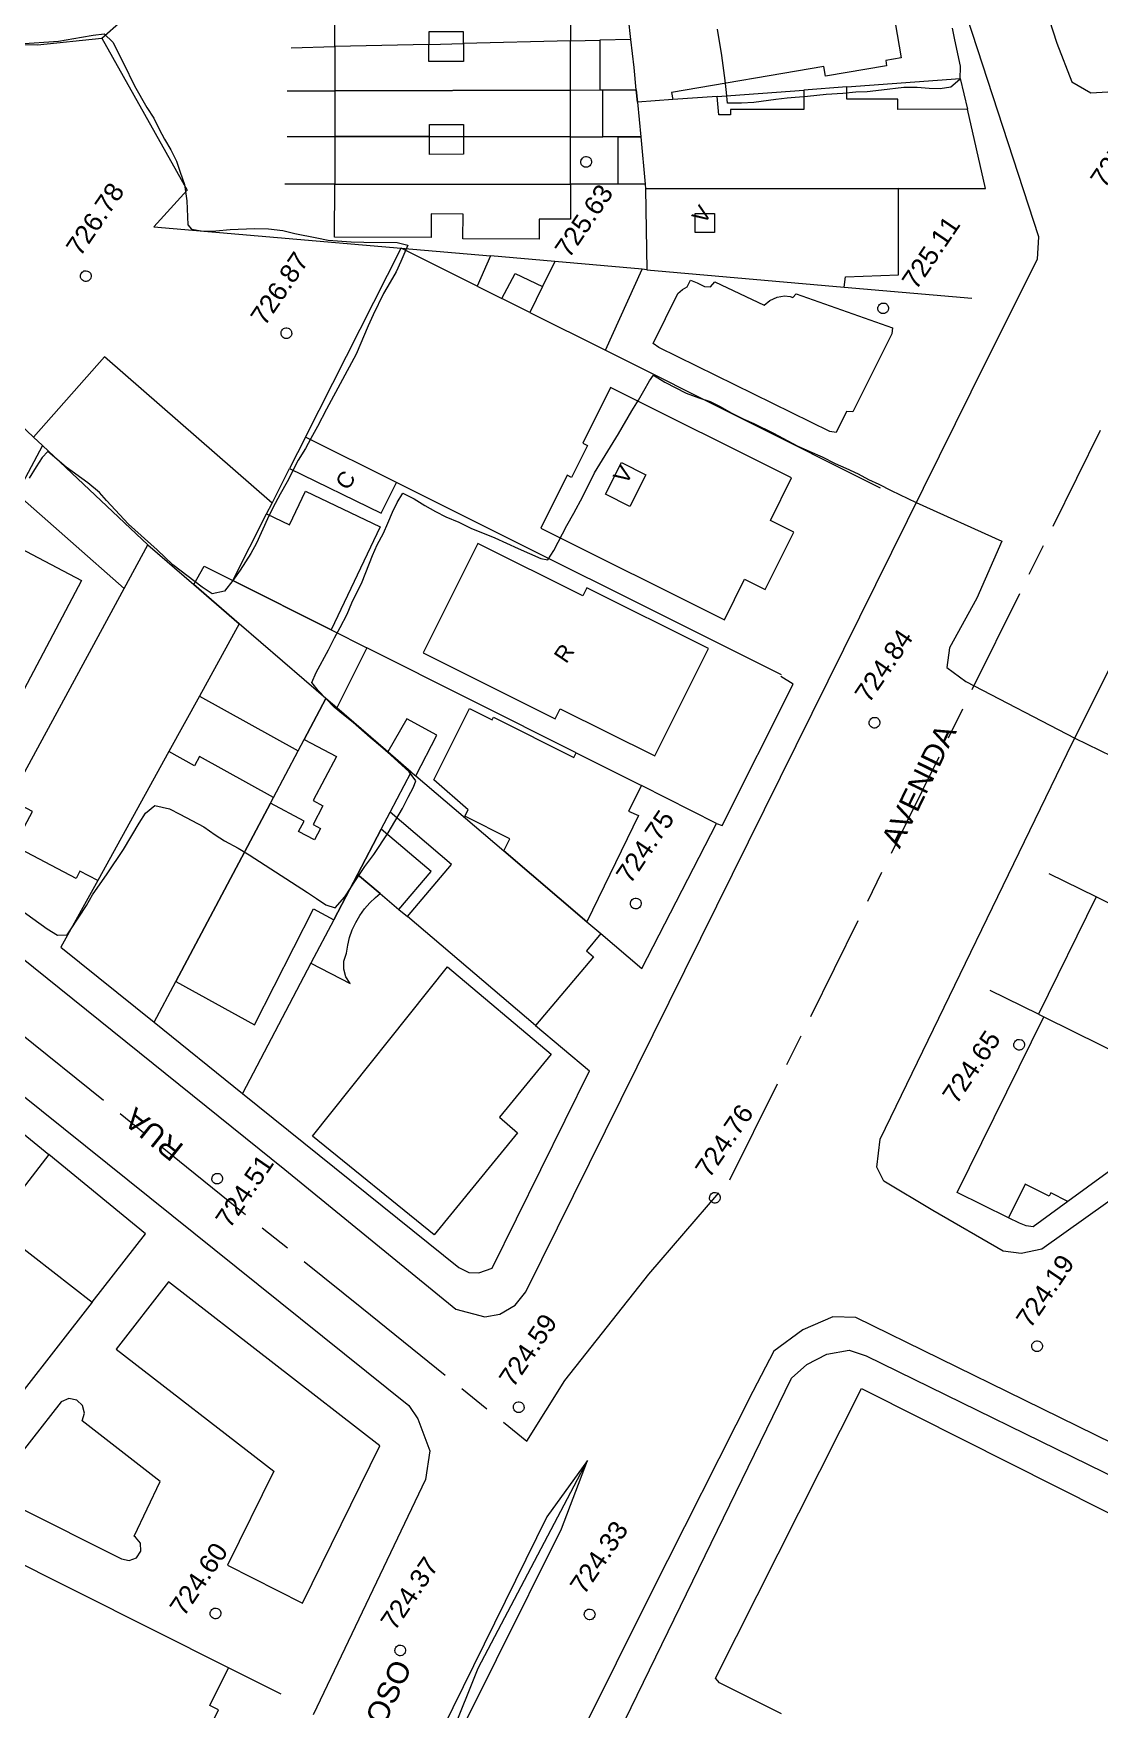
# Model space of a CAD drawing. Header units: metres. Extents: x 7 to 327053, y 40 to 7393807.
# Drawn here: x 326418.1 to 326517.5, y 7392325.5 to 7392481.8 of the extents above; entities that cross this region are included whole.
import ezdxf
from ezdxf.enums import TextEntityAlignment as Align

# ---------------------------------------------------------------- set-up
doc = ezdxf.new("R2010")
doc.units = ezdxf.units.M
doc.linetypes.add('T09', pattern=[17, 10, -2, 3, -2])
doc.layers.get('0').update_dxf_attribs({"lineweight": 18})
for name, color, linetype, lineweight in [('100_SIST_VIARIO_MEIO_FIO', 1, 'Continuous', 18), ('108_SEP_FIS_CANT_CENT_ILHA', 7, 'Continuous', 18), ('144_P_DUPLA_ASF_TOP', 7, 'Continuous', 18), ('160_P_SIMP_ASF_TOP', 7, 'Continuous', 18), ('206_MURO_E_MURO_ARRIMO', 7, 'Continuous', 18), ('214_PROJ_BEIRAL_EDIF', 10, 'Continuous', 18), ('216_EDIF_NOTAVEL', 2, 'Continuous', 18), ('228_CONST_FUND_RUINA_E_TOP', 10, 'Continuous', 18), ('508_LM_SETOR_FISCAL', 136, 'T09', 18), ('600_CURVA_MESTRA', 14, 'Continuous', 18), ('604_CURVA_INTERM', 7, 'Continuous', 18), ('606_PTO_COTADO', 7, 'Continuous', 18), ('608_PTO_COTADO_INTERVIA', 1, 'Continuous', 18)]:
    doc.layers.add(name, color=color, linetype=linetype, lineweight=lineweight)
doc.styles.add('Style-Arial', font='arial.ttf', dxfattribs={"height": 1.75})

# ---------------------------------------------------------------- blocks, each defined once
blk = doc.blocks.new('SP09')
at = {"color": 0, "linetype": 'Continuous'}
blk.add_lwpolyline([(-0.03, -0.51), (-0.14, -0.49), (-0.24, -0.46), (-0.31, -0.42), (-0.35, -0.39), (-0.42, -0.31), (-0.47, -0.24), (-0.51, -0.15), (-0.52, -0.09), (-0.52, 0.03), (-0.51, 0.11), (-0.48, 0.2), (-0.44, 0.27), (-0.4, 0.33), (-0.32, 0.39), (-0.23, 0.44), (-0.15, 0.48), (-0.1, 0.48), (-0.03, 0.48), (0.08, 0.48), (0.19, 0.44), (0.27, 0.4), (0.35, 0.32), (0.41, 0.23), (0.46, 0.11), (0.48, 0.03), (0.48, -0.03), (0.47, -0.08), (0.44, -0.21), (0.38, -0.3), (0.31, -0.38), (0.23, -0.44), (0.1, -0.49), (0.02, -0.51)], close=True, dxfattribs=at)
blk = doc.blocks.new('SP10')
at = {"color": 0, "linetype": 'Continuous'}
blk.add_lwpolyline([(-0.03, -0.51), (-0.14, -0.49), (-0.24, -0.46), (-0.31, -0.42), (-0.35, -0.39), (-0.42, -0.31), (-0.47, -0.24), (-0.51, -0.15), (-0.52, -0.09), (-0.52, 0.03), (-0.51, 0.11), (-0.48, 0.2), (-0.44, 0.27), (-0.4, 0.33), (-0.32, 0.39), (-0.23, 0.44), (-0.15, 0.48), (-0.1, 0.48), (-0.03, 0.48), (0.08, 0.48), (0.19, 0.44), (0.27, 0.4), (0.35, 0.32), (0.41, 0.23), (0.46, 0.11), (0.48, 0.03), (0.48, -0.03), (0.47, -0.08), (0.44, -0.21), (0.38, -0.3), (0.31, -0.38), (0.23, -0.44), (0.1, -0.49), (0.02, -0.51)], close=True, dxfattribs=at)

msp = doc.modelspace()

# ---------------------------------------------------------------- linework, layer by layer
at = {"layer": '100_SIST_VIARIO_MEIO_FIO', "flags": 128}
for points in [[(326408.197, 7392402.649), (326441.582, 7392375.844), (326457.507, 7392362.809), (326460.213, 7392362.084), (326461.63, 7392362.334), (326463.06, 7392363.17), (326464.028, 7392364.439), (326507.067, 7392451.372), (326511.748, 7392460.724), (326511.869, 7392462.807), (326478.053, 7392566.48), (326466.257, 7392603.175)], [(326492.934, 7392585.523), (326491.924, 7392582.629), (326490.759, 7392578.371), (326489.938, 7392573.457), (326489.609, 7392567.85), (326489.683, 7392561.785), (326490.32, 7392555.625), (326491.488, 7392549.303), (326497.085, 7392531.809), (326513.578, 7392480.846), (326514.972, 7392477.252), (326516.722, 7392476.227), (326518.833, 7392476.34), (326519.824, 7392476.908), (326527.151, 7392490.891), (326539.943, 7392517.446), (326550.493, 7392538.164), (326553.971, 7392545.135)], [(326175.022, 7392569.72), (326211.858, 7392541.307), (326212.128, 7392539.993), (326211.723, 7392538.451), (326179.279, 7392496.436), (326176.94, 7392494.391), (326174.877, 7392494.062), (326168.392, 7392498.615), (326166.547, 7392496.214), (326176.829, 7392489.691), (326214.1, 7392537.16), (326214.752, 7392537.658), (326216.682, 7392537.58), (326288.604, 7392482.804), (326382.906, 7392409.947), (326414.885, 7392384.516), (326453.135, 7392353.816), (326453.983, 7392352.58), (326455.082, 7392349.603), (326454.68, 7392346.912), (326444.199, 7392324.985)], [(326532.895, 7392383.181), (326512.169, 7392368.406), (326510.232, 7392367.986), (326508.571, 7392368.217), (326502.003, 7392371.993), (326497.434, 7392374.757), (326496.766, 7392376.048), (326497.073, 7392378.657), (326515.026, 7392415.633), (326543.05, 7392471.473)], [(326639.532, 7392226.431), (326642.765, 7392279.431), (326645.275, 7392315.827), (326644.799, 7392318.031), (326643.273, 7392320.83), (326641.878, 7392322.301), (326640.344, 7392323.211), (326636.612, 7392324.07), (326592.908, 7392326.966), (326577.454, 7392327.993), (326565.749, 7392329.845), (326556.708, 7392332.611), (326545.409, 7392337.227), (326510.562, 7392354.332), (326494.816, 7392362.035), (326492.687, 7392362.084), (326489.888, 7392360.89), (326487.176, 7392358.907), (326485.219, 7392355.125), (326475.657, 7392336.238)]]:
    msp.add_lwpolyline(points, dxfattribs=at)
at = {"layer": '100_SIST_VIARIO_MEIO_FIO'}
msp.add_lwpolyline([(326475.657, 7392336.238), (326433.972, 7392252.474)], dxfattribs=at)
at = {"layer": '108_SEP_FIS_CANT_CENT_ILHA'}
for points in [[(326469.79, 7392348.704), (326466.005, 7392343.457), (326430.907, 7392272.156), (326423.712, 7392257.672)], [(326454.673, 7392317.074), (326459.594, 7392329.334), (326469.79, 7392348.704)]]:
    msp.add_lwpolyline(points, dxfattribs=at)
at = {"layer": '108_SEP_FIS_CANT_CENT_ILHA', "flags": 128}
msp.add_lwpolyline([(326424.935, 7392257.053), (326467.356, 7392342.324), (326469.79, 7392348.704)], dxfattribs=at)
at = {"layer": '206_MURO_E_MURO_ARRIMO'}
for p, q in [((326424.487, 7392481.327), (326428.18, 7392484.558)), ((326415.525, 7392480.77), (326418.49, 7392480.685)), ((326418.49, 7392480.685), (326424.487, 7392481.327)), ((326504.555, 7392477.55), (326505.219, 7392474.689)), ((326482.339, 7392407.893), (326488.986, 7392421.096)), ((326488.986, 7392421.096), (326487.816, 7392421.797)), ((326474.874, 7392394.562), (326481.832, 7392408.104)), ((326481.832, 7392408.104), (326482.339, 7392407.893)), ((326429.389, 7392389.554), (326437.627, 7392382.928)), ((326460.917, 7392366.63), (326469.972, 7392385.019)), ((326410.229, 7392384.847), (326419.553, 7392377.224)), ((326437.627, 7392382.928), (326457.796, 7392366.704)), ((326514.6, 7392372.861), (326511.357, 7392370.494)), ((326510.089, 7392370.832), (326509.062, 7392371.338)), ((326510.703, 7392370.567), (326510.089, 7392370.832)), ((326511.357, 7392370.494), (326510.703, 7392370.567)), ((326457.796, 7392366.704), (326458.715, 7392366.23)), ((326458.715, 7392366.23), (326459.66, 7392366.185)), ((326459.66, 7392366.185), (326460.917, 7392366.63)), ((326490.234, 7392357.639), (326492.098, 7392358.604)), ((326492.098, 7392358.604), (326494.182, 7392358.991)), ((326494.182, 7392358.991), (326495.784, 7392358.448)), ((326495.784, 7392358.448), (326525.319, 7392343.976)), ((326488.823, 7392356.376), (326490.234, 7392357.639)), ((326466.164, 7392309.859), (326488.823, 7392356.376))]:
    msp.add_line(p, q, dxfattribs=at)
at = {"layer": '206_MURO_E_MURO_ARRIMO', "flags": 128}
for points in [[(326424.487, 7392481.327), (326432.471, 7392467.146), (326429.336, 7392463.732), (326452.43, 7392461.742)], [(326442.168, 7392480.43), (326446.224, 7392480.529)], [(326454.991, 7392480.743), (326458.229, 7392480.822)], [(326468.216, 7392481.065), (326470.934, 7392481.132)], [(326493.964, 7392476.774), (326504.555, 7392477.55)], [(326441.791, 7392476.398), (326446.221, 7392476.412)], [(326468.213, 7392476.486), (326470.931, 7392476.495)], [(326481.894, 7392475.89), (326489.957, 7392476.481)], [(326441.798, 7392472.151), (326446.218, 7392472.148)], [(326455.065, 7392472.142), (326458.234, 7392472.14)], [(326468.21, 7392472.133), (326471.226, 7392472.131)], [(326446.215, 7392467.706), (326441.582, 7392467.705)], [(326472.658, 7392467.716), (326468.207, 7392467.714)], [(326443.488, 7392444.124), (326452.43, 7392461.742)], [(326466.735, 7392460.485), (326460.75, 7392461.011)], [(326475.341, 7392459.729), (326474.897, 7392459.768)], [(326459.5, 7392458.206), (326461.794, 7392457.058)], [(326493.738, 7392458.112), (326505.642, 7392457.066)], [(326471.467, 7392452.219), (326497.081, 7392439.406)], [(326418.139, 7392444.11), (326413.181, 7392448.773)], [(326440.376, 7392437.973), (326442.013, 7392441.208)], [(326487.9, 7392421.956), (326451.966, 7392439.892)], [(326468.726, 7392414.682), (326449.226, 7392424.467)], [(326440.509, 7392410.52), (326442.821, 7392414.88)], [(326481.832, 7392408.104), (326474.816, 7392411.625)], [(326517.235, 7392401.246), (326512.852, 7392403.414)], [(326452.205, 7392400.08), (326452.992, 7392399.413)], [(326471.041, 7392397.826), (326474.874, 7392394.562)], [(326444.007, 7392395.086), (326437.627, 7392382.928)], [(326511.842, 7392390.306), (326507.333, 7392392.529)], [(326464.958, 7392389.27), (326469.972, 7392385.019)], [(326423.606, 7392363.463), (326413.843, 7392350.954)], [(326441.231, 7392326.901), (326436.299, 7392329.376)]]:
    msp.add_lwpolyline(points, dxfattribs=at)
at = {"layer": '214_PROJ_BEIRAL_EDIF', "flags": 128}
for points in [[(326477.747, 7392475.587), (326474.447, 7392475.345), (326474.335, 7392476.506), (326474.133, 7392478.601), (326473.841, 7392481.203), (326473.617, 7392483.193), (326476.344, 7392483.66), (326478.102, 7392483.961), (326489.269, 7392485.871), (326497.715, 7392487.316), (326499.052, 7392479.498), (326497.602, 7392479.25), (326497.689, 7392478.744), (326492.001, 7392477.771), (326491.845, 7392478.683), (326477.633, 7392476.252)], [(326454.991, 7392480.743), (326446.224, 7392480.529), (326446.227, 7392484.862), (326468.219, 7392485.346), (326468.216, 7392481.065), (326458.229, 7392480.822), (326458.225, 7392481.917), (326454.987, 7392481.907)], [(326454.991, 7392480.743), (326446.224, 7392480.529), (326446.221, 7392476.412), (326468.213, 7392476.486), (326468.216, 7392481.065), (326458.229, 7392480.822), (326458.234, 7392479.157), (326454.996, 7392479.146)], [(326474.335, 7392476.506), (326474.133, 7392478.601), (326473.841, 7392481.203), (326470.934, 7392481.132), (326470.931, 7392476.495), (326471.229, 7392476.496)], [(326468.213, 7392476.486), (326446.221, 7392476.412), (326446.218, 7392472.148), (326455.065, 7392472.142), (326455.061, 7392473.261), (326458.23, 7392473.271), (326458.234, 7392472.14), (326468.21, 7392472.133)], [(326472.661, 7392472.13), (326471.226, 7392472.131), (326471.229, 7392476.496), (326474.335, 7392476.506), (326474.447, 7392475.345), (326474.756, 7392472.129)], [(326506.895, 7392467.307), (326505.219, 7392474.689), (326498.728, 7392474.68), (326498.727, 7392475.637), (326493.966, 7392475.631), (326493.964, 7392476.774), (326489.957, 7392476.481), (326489.96, 7392474.679), (326483.131, 7392474.67), (326483.131, 7392474.166), (326482.04, 7392474.164), (326481.894, 7392475.89), (326477.747, 7392475.587), (326474.447, 7392475.345), (326474.756, 7392472.129), (326475.181, 7392467.717), (326475.215, 7392467.27), (326498.795, 7392467.298)], [(326446.215, 7392467.706), (326468.207, 7392467.714), (326468.21, 7392472.133), (326458.234, 7392472.14), (326458.239, 7392470.495), (326455.071, 7392470.484), (326455.065, 7392472.142), (326446.218, 7392472.148)], [(326474.756, 7392472.129), (326475.181, 7392467.717), (326472.658, 7392467.716), (326472.661, 7392472.13)], [(326446.215, 7392467.706), (326468.207, 7392467.714), (326468.205, 7392464.456), (326465.274, 7392464.458), (326465.273, 7392462.594), (326458.182, 7392462.598), (326458.184, 7392464.925), (326455.206, 7392464.927), (326455.205, 7392462.748), (326446.212, 7392462.754)], [(326493.738, 7392458.112), (326493.855, 7392459.064), (326498.792, 7392459.24), (326498.795, 7392467.298), (326475.215, 7392467.27), (326475.341, 7392459.729)], [(326479.83, 7392464.962), (326481.646, 7392464.964), (326481.649, 7392463.208), (326479.832, 7392463.206)], [(326452.43, 7392461.742), (326460.75, 7392461.011), (326459.5, 7392458.206)], [(326466.735, 7392460.485), (326465.593, 7392458.156), (326464.413, 7392455.748), (326471.467, 7392452.219), (326474.897, 7392459.768)], [(326461.794, 7392457.058), (326463.055, 7392459.387), (326465.593, 7392458.156), (326464.413, 7392455.748)], [(326478.226, 7392457.498), (326478.645, 7392457.893), (326479.093, 7392458.135), (326479.403, 7392458.755), (326480.036, 7392458.502), (326480.697, 7392458.172), (326481.266, 7392458.135), (326481.68, 7392458.593), (326486.255, 7392456.414), (326486.811, 7392456.873), (326487.478, 7392457.159), (326488.161, 7392457.29), (326488.686, 7392457.233), (326488.946, 7392457.145), (326489.244, 7392457.487), (326498.249, 7392454.323), (326498.175, 7392453.766), (326494.527, 7392446.473), (326493.963, 7392446.509), (326492.981, 7392444.547), (326492.399, 7392444.633), (326476.436, 7392452.488), (326475.902, 7392452.859)], [(326436.72, 7392430.744), (326439.866, 7392436.963), (326440.376, 7392437.973), (326424.764, 7392451.615), (326418.139, 7392444.11), (326418.956, 7392443.341), (326428.798, 7392434.073), (326433.079, 7392430.378), (326434.043, 7392432.087)], [(326471.942, 7392448.746), (326469.348, 7392443.548), (326469.783, 7392443.331), (326468.304, 7392440.368), (326467.905, 7392440.567), (326465.441, 7392435.632), (326482.556, 7392427.09), (326484.442, 7392430.87), (326486.361, 7392429.912), (326489.034, 7392435.267), (326486.845, 7392436.359), (326488.823, 7392440.321)], [(326428.798, 7392434.073), (326418.956, 7392443.341), (326416.564, 7392438.82), (326426.585, 7392429.995)], [(326472.95, 7392441.75), (326475.219, 7392440.617), (326473.74, 7392437.654), (326471.471, 7392438.787)], [(326445.88, 7392426.147), (326436.72, 7392430.744), (326439.866, 7392436.963), (326442.002, 7392435.946), (326443.497, 7392439.074), (326450.459, 7392435.762)], [(326415.715, 7392434.385), (326422.599, 7392430.742), (326412.44, 7392411.546), (326405.557, 7392415.189)], [(326415.914, 7392410.329), (326426.585, 7392429.995), (326428.798, 7392434.073), (326433.079, 7392430.378), (326437.323, 7392426.714), (326433.601, 7392419.965), (326430.754, 7392414.803), (326424.117, 7392402.769), (326422.459, 7392403.647), (326422.094, 7392402.956), (326416.322, 7392406.01), (326418.019, 7392409.216)], [(326436.72, 7392430.744), (326445.88, 7392426.147), (326449.226, 7392424.467), (326446.404, 7392418.878), (326445.4, 7392419.742), (326437.323, 7392426.714), (326433.079, 7392430.378), (326434.043, 7392432.087)], [(326443.374, 7392415.922), (326445.4, 7392419.742), (326437.323, 7392426.714), (326433.601, 7392419.965), (326442.821, 7392414.88)], [(326445.4, 7392419.742), (326443.374, 7392415.922), (326446.375, 7392414.33), (326444.2, 7392410.228), (326445.122, 7392409.739), (326444.204, 7392408.009), (326444.901, 7392407.639), (326444.335, 7392406.571), (326442.85, 7392407.359), (326443.358, 7392408.318), (326440.223, 7392409.981), (326431.411, 7392393.366), (326438.728, 7392389.331), (326444.246, 7392400.142), (326446.122, 7392399.118), (326448.345, 7392403.352), (326450.555, 7392407.564), (326451.384, 7392409.143), (326453.352, 7392412.895), (326451.172, 7392414.772), (326446.404, 7392418.878)], [(326451.172, 7392414.772), (326453.352, 7392412.895), (326453.773, 7392412.536), (326455.743, 7392416.32), (326452.929, 7392417.859)], [(326468.726, 7392414.682), (326474.816, 7392411.625), (326473.618, 7392409.251), (326474.565, 7392408.844), (326469.735, 7392398.939), (326461.994, 7392405.533), (326462.563, 7392406.661), (326458.351, 7392408.785), (326458.653, 7392409.383), (326455.451, 7392412.176), (326458.804, 7392418.825), (326460.901, 7392417.767), (326461.028, 7392418.019), (326468.507, 7392414.247)], [(326431.411, 7392393.366), (326440.223, 7392409.981), (326440.509, 7392410.52), (326433.608, 7392414.326), (326433.144, 7392413.485), (326430.754, 7392414.803), (326424.117, 7392402.769), (326420.688, 7392396.553), (326429.389, 7392389.554)], [(326464.958, 7392389.27), (326452.992, 7392399.413), (326457.12, 7392404.283), (326451.384, 7392409.143), (326453.352, 7392412.895), (326453.773, 7392412.536), (326461.994, 7392405.533), (326469.735, 7392398.939), (326471.041, 7392397.826), (326469.685, 7392396.226), (326470.365, 7392395.649)], [(326450.555, 7392407.564), (326448.345, 7392403.352), (326450.464, 7392401.556), (326452.205, 7392400.08), (326455.207, 7392403.621)], [(326450.464, 7392401.556), (326448.345, 7392403.352), (326446.122, 7392399.118), (326444.007, 7392395.086), (326447.671, 7392393.172), (326447.267, 7392393.8), (326447.063, 7392394.519), (326447.076, 7392395.266), (326447.322, 7392396.01), (326447.432, 7392396.751), (326447.612, 7392397.479), (326447.86, 7392398.186), (326448.174, 7392398.867), (326448.551, 7392399.515), (326448.987, 7392400.124), (326449.48, 7392400.688), (326450.024, 7392401.204)], [(326523.203, 7392398.294), (326517.235, 7392401.246), (326511.842, 7392390.306), (326512.344, 7392390.059), (326525.635, 7392383.509), (326530.374, 7392386.414), (326533.281, 7392392.311), (326524.094, 7392396.84), (326524.299, 7392397.256), (326523.006, 7392397.893)], [(326444.137, 7392378.946), (326456.745, 7392394.736), (326466.405, 7392386.599), (326461.594, 7392380.705), (326463.252, 7392379.244), (326455.498, 7392369.75)], [(326509.062, 7392371.338), (326504.278, 7392373.695), (326512.344, 7392390.059), (326525.635, 7392383.509), (326527.756, 7392382.463), (326514.6, 7392372.861), (326512.989, 7392373.655), (326512.837, 7392373.347), (326510.596, 7392374.452)], [(326419.553, 7392377.224), (326417.059, 7392374.009), (326414.411, 7392370.595), (326423.606, 7392363.463), (326428.583, 7392369.84)], [(326425.852, 7392359.081), (326440.535, 7392347.69), (326436.205, 7392338.933), (326443.212, 7392335.405), (326450.418, 7392350.053), (326430.709, 7392365.342)], [(326415.188, 7392347.08), (326415.08, 7392346.842), (326414.984, 7392346.104), (326415.21, 7392345.396), (326415.348, 7392345.029), (326415.886, 7392344.523), (326416.616, 7392344.407), (326426.338, 7392339.543), (326427.052, 7392339.36), (326427.74, 7392339.627), (326428.143, 7392340.246), (326428.11, 7392340.983), (326427.654, 7392341.562), (326427.519, 7392341.641), (326429.952, 7392346.738), (326422.66, 7392352.396), (326422.884, 7392353.101), (326422.7, 7392353.818), (326422.162, 7392354.326), (326421.437, 7392354.472), (326420.707, 7392354.179)], [(326436.299, 7392329.376), (326407.805, 7392343.677), (326401.909, 7392332.19), (326408.607, 7392328.903), (326410.757, 7392333.285), (326414.829, 7392331.287), (326412.679, 7392326.905), (326417.866, 7392324.36), (326430.211, 7392318.302), (326431.562, 7392317.639), (326435.395, 7392325.451), (326434.571, 7392325.855)]]:
    msp.add_lwpolyline(points, close=True, dxfattribs=at)
at = {"layer": '216_EDIF_NOTAVEL'}
msp.add_lwpolyline([(326487.895, 7392325.061), (326482.109, 7392327.977), (326481.726, 7392328.399), (326495.332, 7392355.406), (326495.983, 7392355.104), (326588, 7392308.746)], dxfattribs=at)
at = {"layer": '228_CONST_FUND_RUINA_E_TOP', "flags": 128}
for points in [[(326443.488, 7392444.124), (326442.013, 7392441.208), (326450.554, 7392437.039), (326451.966, 7392439.892)], [(326459.558, 7392434.215), (326454.46, 7392424.001), (326466.779, 7392417.852), (326467.252, 7392418.801), (326476.083, 7392414.393), (326481.081, 7392424.406), (326469.725, 7392430.074), (326469.352, 7392429.327)]]:
    msp.add_lwpolyline(points, close=True, dxfattribs=at)
at = {"layer": '508_LM_SETOR_FISCAL'}
msp.add_lwpolyline([(326177.681, 7392573.74), (326213.596, 7392545.797), (326216.905, 7392543.293), (326240.821, 7392525.201), (326292.769, 7392485.901), (326296.303, 7392483.227), (326362.025, 7392432.669), (326377.121, 7392420.529), (326448.736, 7392362.939), (326464.125, 7392350.513), (326467.673, 7392356.148), (326471.661, 7392361.206), (326475.524, 7392366.069), (326483.079, 7392374.858), (326518.647, 7392446.819), (326545.893, 7392501.662), (326564.246, 7392538.336)], dxfattribs=at)
at = {"layer": '600_CURVA_MESTRA', "elevation": 725}
msp.add_lwpolyline([(326416.731, 7392400.2), (326419.416, 7392398.284), (326420.373, 7392397.687), (326421.257, 7392397.699), (326421.587, 7392398.169), (326423.063, 7392400.441), (326423.636, 7392401.436), (326424.999, 7392403.403), (326426.507, 7392405.684), (326427.974, 7392408.125), (326428.575, 7392409.047), (326429.429, 7392409.771), (326430.805, 7392409.456), (326431.78, 7392408.97), (326434.013, 7392407.769), (326435.065, 7392407.041), (326435.94, 7392406.471), (326437.224, 7392405.78), (326438.246, 7392405.177), (326443.685, 7392401.674), (326444.528, 7392401.107), (326445.377, 7392400.509), (326446.259, 7392400.223), (326447.156, 7392401.246), (326448.226, 7392402.878), (326449.04, 7392404.069), (326449.861, 7392405.214), (326451.191, 7392407.226), (326451.84, 7392408.289), (326452.531, 7392409.478), (326453.064, 7392410.549), (326453.572, 7392411.493), (326453.781, 7392412.085), (326453.149, 7392412.921), (326451.435, 7392414.507), (326450.493, 7392415.319), (326449.536, 7392416.105), (326447.94, 7392417.522), (326447.05, 7392418.213), (326446.168, 7392418.951), (326444.666, 7392420.508), (326444.08, 7392421.228), (326444.499, 7392422.181), (326445.649, 7392424.284), (326446.213, 7392425.416), (326446.724, 7392426.358), (326447.371, 7392427.619), (326447.828, 7392428.662), (326448.779, 7392430.634), (326449.731, 7392433.072), (326450.164, 7392434.064), (326450.754, 7392435.156), (326451.174, 7392436.089), (326451.605, 7392437.128), (326452.041, 7392438.03), (326452.581, 7392438.886), (326453.623, 7392438.363), (326454.612, 7392437.735), (326455.604, 7392437.177), (326456.595, 7392436.683), (326457.792, 7392436.178), (326458.925, 7392435.644), (326461.151, 7392434.734), (326463.333, 7392433.734), (326465.431, 7392432.818), (326466.095, 7392432.69), (326466.647, 7392433.543), (326467.87, 7392435.891), (326468.508, 7392437.027), (326469.352, 7392438.599), (326470.45, 7392440.802), (326472.678, 7392444.423), (326473.929, 7392446.587), (326474.538, 7392447.56), (326475.049, 7392448.428), (326475.565, 7392449.382), (326475.945, 7392449.898), (326476.995, 7392449.255), (326479.004, 7392448.235), (326480.182, 7392447.788), (326481.245, 7392447.432), (326482.151, 7392446.979), (326483.242, 7392446.347), (326484.371, 7392445.797), (326485.302, 7392445.401), (326487.125, 7392444.505), (326489.354, 7392443.303), (326490.517, 7392442.773), (326491.687, 7392442.279), (326492.881, 7392441.667), (326493.895, 7392441.225), (326495.024, 7392440.709), (326495.993, 7392440.178), (326496.975, 7392439.739), (326498.128, 7392439.13), (326500.458, 7392438.022), (326508.421, 7392434.421), (326506.113, 7392429.1), (326503.545, 7392424.473), (326503.315, 7392422.647), (326505.075, 7392421.324), (326515.242, 7392416.064), (326518.691, 7392414.372)], dxfattribs=at)
at = {"layer": '604_CURVA_INTERM', "elevation": 726, "flags": 128}
for points in [[(326503.802, 7392482.238), (326504.011, 7392481.177), (326504.56, 7392478.704), (326504.524, 7392477.467), (326503.682, 7392476.765), (326502.688, 7392476.612), (326501.664, 7392476.625), (326500.541, 7392476.717), (326499.299, 7392476.73), (326497.224, 7392476.461), (326495.873, 7392476.33), (326494.833, 7392476.283), (326493.612, 7392476.17), (326492.051, 7392476.061), (326490.31, 7392475.881), (326488.41, 7392475.712), (326487.371, 7392475.597), (326485.294, 7392475.32), (326484.149, 7392475.27), (326482.855, 7392475.262), (326482.77, 7392476.262), (326482.637, 7392477.375), (326482.318, 7392479.716), (326481.921, 7392482.16)], [(326416.835, 7392480.783), (326420.467, 7392481.037), (326422.591, 7392481.42), (326423.685, 7392481.6), (326424.715, 7392481.731), (326425.537, 7392480.952), (326426.524, 7392478.998), (326427.546, 7392476.872), (326428.689, 7392474.848), (326429.358, 7392473.864), (326429.856, 7392472.831), (326430.35, 7392471.918), (326430.933, 7392470.904), (326431.457, 7392469.841), (326431.815, 7392468.828), (326432.2, 7392467.673), (326432.418, 7392466.143), (326432.525, 7392463.909), (326432.861, 7392463.5), (326433.961, 7392463.315), (326435.144, 7392463.361), (326436.46, 7392463.476), (326438.748, 7392463.58), (326440.029, 7392463.547), (326441.377, 7392463.376), (326442.488, 7392463.12), (326444.553, 7392462.691), (326445.616, 7392462.501), (326447.742, 7392462.335), (326448.932, 7392462.292), (326452.052, 7392462.253), (326453.041, 7392462.018), (326452.4, 7392460.486), (326451.949, 7392459.536), (326451.378, 7392458.575), (326450.775, 7392457.517), (326449.809, 7392455.513), (326449.34, 7392454.493), (326448.216, 7392451.869), (326445.445, 7392446.714), (326444.616, 7392445.124), (326443.977, 7392443.989), (326443.499, 7392443.047), (326442.814, 7392441.981), (326441.785, 7392439.951), (326441.125, 7392438.793), (326440.453, 7392437.538), (326439.945, 7392436.515), (326438.924, 7392434.233), (326438.396, 7392433.258), (326437.396, 7392431.726), (326436.731, 7392430.762), (326435.927, 7392429.767), (326434.783, 7392429.505), (326433.849, 7392430.131), (326431.128, 7392432.216), (326429.648, 7392433.621), (326426.997, 7392435.996), (326424.934, 7392438.199), (326424.283, 7392438.965), (326423.185, 7392439.845), (326421.174, 7392441.328), (326419.453, 7392442.792), (326418.947, 7392442.217), (326418.368, 7392441.343), (326417.722, 7392440.287)]]:
    msp.add_lwpolyline(points, dxfattribs=at)

# ---------------------------------------------------------------- block references
at = {"layer": '606_PTO_COTADO', "rotation": 55.83005668387076}
for p in [(326469.671, 7392469.809, 725.625), (326423.009, 7392459.165, 726.78), (326497.377, 7392456.157, 725.115), (326441.714, 7392453.833, 726.87), (326496.564, 7392417.52, 724.84), (326474.301, 7392400.659, 724.755), (326510.055, 7392387.493, 724.655), (326435.268, 7392375.004, 724.515), (326435.111, 7392334.467, 724.605), (326470, 7392334.374, 724.33), (326452.339, 7392331.016, 724.36)]:
    msp.add_blockref('SP09', p, dxfattribs=at)
at = {"layer": '608_PTO_COTADO_INTERVIA', "rotation": 55.83005668387076}
for p in [(326481.681, 7392373.226, 724.765), (326511.725, 7392359.38, 724.195), (326463.382, 7392353.692, 724.595)]:
    msp.add_blockref('SP10', p, dxfattribs=at)

# ---------------------------------------------------------------- texts
at = {"layer": '144_P_DUPLA_ASF_TOP', "style": 'Style-Arial'}
msp.add_text('MATOSO', height=2, rotation=64.62232, dxfattribs=at).set_placement((326447.38, 7392318.951), align=Align.MIDDLE_LEFT)
at = {"layer": '160_P_SIMP_ASF_TOP', "style": 'Style-Arial'}
for s, rotation, p in [('AVENIDA', 64.10204, (326498.003, 7392406.109)), ('RUA', 141.23838, (326431.635, 7392377.243))]:
    msp.add_text(s, height=2, rotation=rotation, dxfattribs=at).set_placement(p, align=Align.MIDDLE_LEFT)
at = {"layer": '214_PROJ_BEIRAL_EDIF', "style": 'Style-Arial'}
for p in [(326480.671, 7392463.887), (326473.347, 7392439.628)]:
    msp.add_text('V', height=1.5, rotation=55.83006, dxfattribs=at).set_placement(p)
at = {"layer": '228_CONST_FUND_RUINA_E_TOP', "style": 'Style-Arial'}
for s, p in [('C', (326447.412, 7392439.07)), ('R', (326467.805, 7392422.925))]:
    msp.add_text(s, height=1.5, rotation=55.83006, dxfattribs=at).set_placement(p)
at = {"layer": '606_PTO_COTADO', "style": 'Style-Arial'}
for s, p in [('726.78', (326423.867, 7392464.458, 726.78)), ('725.63', (326469.454, 7392464.299, 725.625)), ('725.11', (326501.819, 7392461.34, 725.115)), ('726.87', (326441.07, 7392457.982, 726.87)), ('724.84', (326497.422, 7392422.813, 724.84)), ('724.75', (326475.159, 7392405.952, 724.755)), ('724.65', (326505.59, 7392385.4, 724.655)), ('724.51', (326437.805, 7392373.829, 724.515)), ('724.33', (326470.858, 7392339.667, 724.33)), ('724.60', (326433.531, 7392337.644, 724.605)), ('724.37', (326453.198, 7392336.309, 724.36))]:
    msp.add_text(s, height=1.75, rotation=55.83006, dxfattribs=at).set_placement(p, align=Align.MIDDLE_CENTER)
at = {"layer": '608_PTO_COTADO_INTERVIA', "style": 'Style-Arial'}
for s, p in [('725.24', (326519.389, 7392470.822, 725.24)), ('724.76', (326482.539, 7392378.519, 724.765)), ('724.19', (326512.467, 7392364.502, 724.195)), ('724.59', (326464.24, 7392358.985, 724.595))]:
    msp.add_text(s, height=1.75, rotation=55.83006, dxfattribs=at).set_placement(p, align=Align.MIDDLE_CENTER)

doc.saveas('drawing.dxf')
